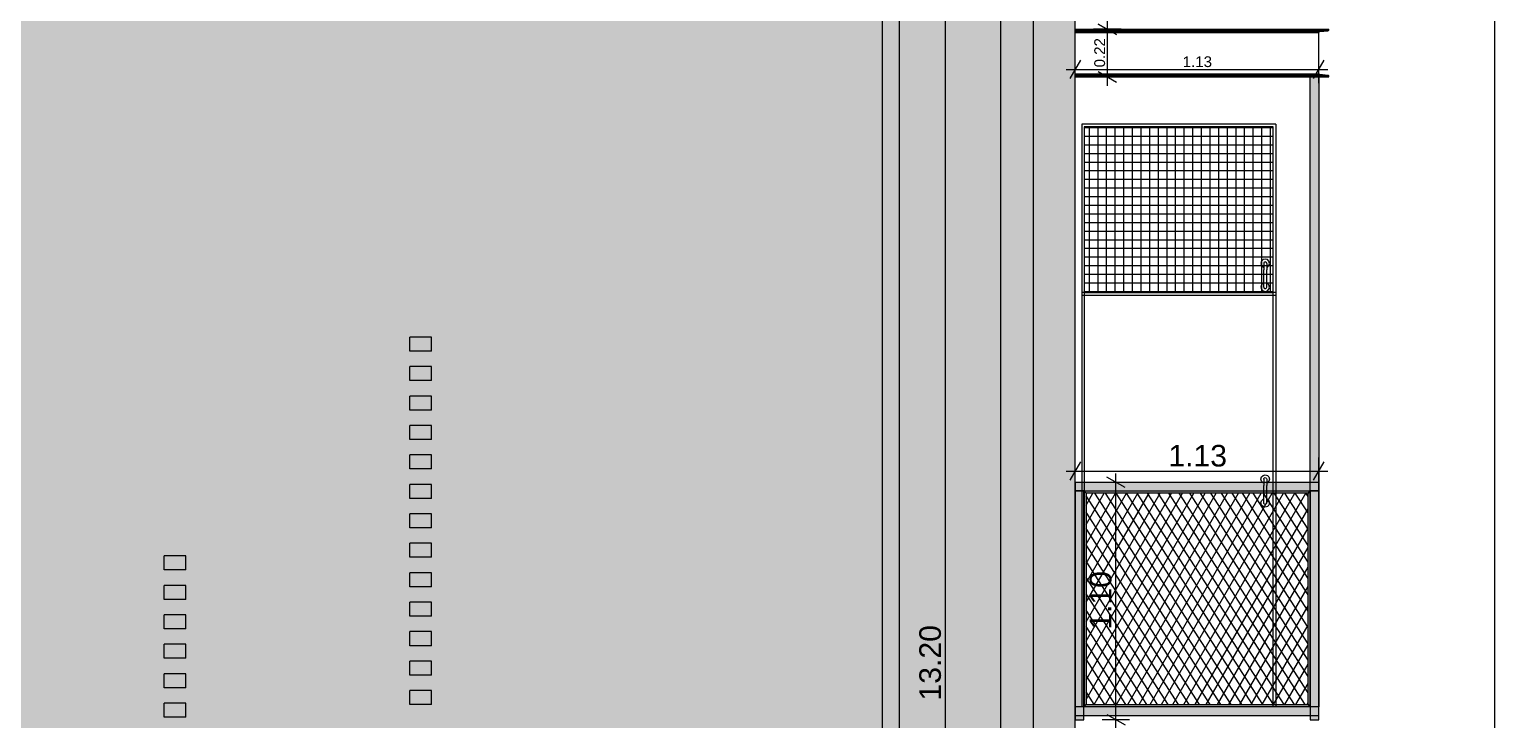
# Model space of a CAD drawing. Header units: millimetres. Extents: x 475616349 to 476941521, y 4620115302 to 4621446928.
# Drawn here: x 476674379 to 476681173, y 4620479181 to 4620482381 of the extents above; entities that cross this region are included whole.
import ezdxf

# ---------------------------------------------------------------- set-up
doc = ezdxf.new("R2010")
doc.units = ezdxf.units.MM
doc.header["$MEASUREMENT"] = 0
for name, color, linetype, lineweight in [('0_Pen_No__250_Pen_No__255', 255, 'Continuous', 0), ('0_Pen_No__250_Pen_No__7', 7, 'Continuous', 0), ('New_2D Drafting - General_Pen_No__250', 7, 'Continuous', 0), ('New_2D Drafting - General_Pen_No__30_Pen_No__9_Pen_No__9_Pen_No__255', 255, 'Continuous', 0), ('New_2D Drafting - General_Pen_No__30_Pen_No__9_Pen_No__9_Pen_No__7', 7, 'Continuous', 0), ('New_2D Drafting - General_Pen_No__4', 7, 'Continuous', 0), ('New_2D Drafting - General_Pen_No__7', 7, 'Continuous', 0), ('New_Structural - Bearing_Pen_No__250', 7, 'Continuous', 0), ('New_Structural - Bearing_Pen_No__6', 6, 'Continuous', 0), ('New_zoma_Pen_No__4', 7, 'Continuous', 0), ('New_zoma_Pen_No__5', 5, 'Continuous', 0), ('New_zoma_Pen_No__7', 7, 'Continuous', 0), ('Structural - Bearing_Pen_No__7', 7, 'Continuous', 0), ('zoma_Pen_No__142', 142, 'Continuous', 0)]:
    doc.layers.add(name, color=color, linetype=linetype, lineweight=lineweight)
doc.layers.add('New_2D Drafting - General_Pen_No__254', color=7, linetype='Continuous', lineweight=0, true_color=0xcccccc)
doc.layers.add('New_2D Drafting - General_Pen_No__30_Pen_No__9_Pen_No__9_Pen_No__254', color=7, linetype='Continuous', lineweight=0, true_color=0xcccccc)
doc.layers.add('New_zoma', color=7, linetype='Continuous')
doc.layers.add('zoma', color=7, linetype='Continuous')
doc.styles.add('GENERATED_STYLE_1', font='arial.ttf')
doc.styles.add('GENERATED_STYLE_2', font='arial.ttf')
doc.dimstyles.new('GENERATED_STYLE__1', dxfattribs={"dimtxt": 200, "dimasz": 64.421331, "dimexe": 0.18, "dimexo": 3, "dimgap": 0.09, "dimtad": 1, "dimtih": 1, "dimtoh": 1, "dimlfac": 0.001, "dimzin": 0, "dimdsep": 46, "dimtxsty": 'GENERATED_STYLE_2', "dimblk": 'ARROWHEAD_2', "dimblk1": 'ARROWHEAD_2', "dimblk2": 'ARROWHEAD_2', "dimcen": 0.09, "dimclrd": 142, "dimclre": 142, "dimclrt": 142, "dimadec": 0, "dimazin": 0, "dimtfac": 1, "dimtdec": 4, "dimtmove": 0, "dimatfit": 3, "dimfxl": 1, "dimtolj": 1, "dimtzin": 0, "dimarcsym": 0})
doc.dimstyles.new('GENERATED_STYLE__18', dxfattribs={"dimtxt": 100, "dimasz": 64.421331, "dimexe": 0.18, "dimexo": 3, "dimgap": 0.09, "dimtad": 1, "dimtih": 1, "dimtoh": 1, "dimlfac": 0.001, "dimzin": 0, "dimdsep": 46, "dimtxsty": 'GENERATED_STYLE_1', "dimblk": 'ARROWHEAD_2', "dimblk1": 'ARROWHEAD_2', "dimblk2": 'ARROWHEAD_2', "dimcen": 0.09, "dimclrd": 7, "dimclre": 7, "dimclrt": 7, "dimadec": 0, "dimazin": 0, "dimtfac": 1, "dimtdec": 4, "dimtmove": 0, "dimatfit": 3, "dimfxl": 1, "dimtolj": 1, "dimtzin": 0, "dimarcsym": 0})
doc.dimstyles.new('GENERATED_STYLE__19', dxfattribs={"dimtxt": 100, "dimasz": 64.421331, "dimexe": 0.18, "dimexo": 3, "dimgap": 0.09, "dimtad": 1, "dimlfac": 0.001, "dimzin": 0, "dimdsep": 46, "dimtxsty": 'GENERATED_STYLE_1', "dimblk": 'ARROWHEAD_2', "dimblk1": 'ARROWHEAD_2', "dimblk2": 'ARROWHEAD_2', "dimcen": 0.09, "dimclrd": 7, "dimclre": 7, "dimclrt": 7, "dimadec": 0, "dimazin": 0, "dimtfac": 1, "dimtdec": 4, "dimtmove": 0, "dimatfit": 3, "dimfxl": 1, "dimtolj": 1, "dimtzin": 0, "dimarcsym": 0})
doc.dimstyles.new('GENERATED_STYLE__22', dxfattribs={"dimtxt": 50, "dimasz": 64.421331, "dimexe": 0.18, "dimexo": 3, "dimgap": 0.09, "dimtad": 1, "dimtih": 1, "dimtoh": 1, "dimlfac": 0.001, "dimzin": 0, "dimdsep": 46, "dimtxsty": 'GENERATED_STYLE_1', "dimblk": 'ARROWHEAD_2', "dimblk1": 'ARROWHEAD_2', "dimblk2": 'ARROWHEAD_2', "dimcen": 0.09, "dimclrd": 7, "dimclre": 7, "dimclrt": 7, "dimadec": 0, "dimazin": 0, "dimtfac": 1, "dimtdec": 4, "dimtmove": 0, "dimatfit": 3, "dimfxl": 1, "dimtolj": 1, "dimtzin": 0, "dimarcsym": 0})
doc.dimstyles.new('GENERATED_STYLE__23', dxfattribs={"dimtxt": 30.000001, "dimasz": 64.421331, "dimexe": 0.18, "dimexo": 3, "dimgap": 0.09, "dimtad": 1, "dimtih": 1, "dimtoh": 1, "dimlfac": 0.001, "dimzin": 0, "dimdsep": 46, "dimtxsty": 'GENERATED_STYLE_1', "dimblk": 'ARROWHEAD_2', "dimblk1": 'ARROWHEAD_2', "dimblk2": 'ARROWHEAD_2', "dimcen": 0.09, "dimclrd": 5, "dimclre": 5, "dimclrt": 5, "dimadec": 0, "dimazin": 0, "dimtfac": 1, "dimtdec": 4, "dimtmove": 0, "dimatfit": 3, "dimfxl": 1, "dimtolj": 1, "dimtzin": 0, "dimarcsym": 0})
doc.dimstyles.new('GENERATED_STYLE__24', dxfattribs={"dimtxt": 50, "dimasz": 64.421331, "dimexe": 0.18, "dimexo": 3, "dimgap": 0.09, "dimtad": 1, "dimlfac": 0.001, "dimzin": 0, "dimdsep": 46, "dimtxsty": 'GENERATED_STYLE_1', "dimblk": 'ARROWHEAD_2', "dimblk1": 'ARROWHEAD_2', "dimblk2": 'ARROWHEAD_2', "dimcen": 0.09, "dimclrd": 7, "dimclre": 7, "dimclrt": 7, "dimadec": 0, "dimazin": 0, "dimtfac": 1, "dimtdec": 4, "dimtmove": 0, "dimatfit": 3, "dimfxl": 1, "dimtolj": 1, "dimtzin": 0, "dimarcsym": 0})

# ---------------------------------------------------------------- blocks, each defined once
blk = doc.blocks.new('*D191', base_point=(476577134.1, 4620325125.7))
at = {"layer": 'zoma_Pen_No__142', "color": 142, "linetype": 'Continuous', "lineweight": 0, "transparency": 16777216}
for p, q in [((476678733.9, 4620468749), (476678782.9, 4620468833.8)), ((476678758.4, 4620468855), (476678758.4, 4620468727.8)), ((476679133.9, 4620468749), (476679182.9, 4620468833.8)), ((476679158.4, 4620468855), (476679158.4, 4620468727.8)), ((476679158.4, 4620468791.4), (476678758.4, 4620468791.4)), ((476679199.8, 4620468791.4), (476679158.4, 4620468791.4))]:
    blk.add_line(p, q, dxfattribs=at)
at = {"layer": 'zoma_Pen_No__142', "color": 142, "lineweight": 0, "transparency": 16777216, "insert": (476679182.9, 4620468831.4), "char_height": 200, "attachment_point": 7, "style": 'GENERATED_STYLE_2'}
blk.add_mtext('\\A1;{\\pql;\\fArial CYR|b0|i0|c204|p34;0.40}', dxfattribs=at)
blk = doc.blocks.new('ARROWHEAD_2')
at = {"color": 0, "linetype": 'Continuous', "lineweight": 0}
for p, q in [((0, 0), (-1, 0)), ((-0.38, -0.66), (0.38, 0.66))]:
    blk.add_line(p, q, dxfattribs=at)
blk = doc.blocks.new('*D192', base_point=(476577134.1, 4620325125.7))
at = {"layer": 'zoma_Pen_No__142', "color": 142, "linetype": 'Continuous', "lineweight": 0, "transparency": 16777216}
for p, q in [((476672234.1, 4620468749), (476672283, 4620468833.8)), ((476672258.5, 4620468855), (476672258.5, 4620468727.8)), ((476678733.9, 4620468749), (476678782.9, 4620468833.8)), ((476678758.4, 4620468855), (476678758.4, 4620468727.8)), ((476678758.4, 4620468791.4), (476672258.5, 4620468791.4))]:
    blk.add_line(p, q, dxfattribs=at)
at = {"layer": 'zoma_Pen_No__142', "color": 142, "lineweight": 0, "transparency": 16777216, "char_height": 200, "attachment_point": 7, "style": 'GENERATED_STYLE_2'}
for s, insert in [('\\A1;{\\pql;\\fArial CYR|b0|i0|c204|p34;0.40}', (476672283, 4620468831.4)), ('\\A1;{\\pql;\\fArial CYR|b0|i0|c204|p34;6.50}', (476675242.4, 4620468831.4))]:
    blk.add_mtext(s, dxfattribs=dict(at, insert=insert))
blk = doc.blocks.new('*D1093', base_point=(476577134.1, 4620325125.7))
at = {"layer": 'New_zoma_Pen_No__4', "color": 7, "linetype": 'Continuous', "lineweight": 0, "transparency": 16777216}
for p, q in [((476678669.2, 4620486016), (476678584.5, 4620486064.9)), ((476678626.9, 4620486040.5), (476678626.9, 4620486081.9)), ((476678690.4, 4620486040.5), (476678563.3, 4620486040.5)), ((476678626.9, 4620472840.9), (476678626.9, 4620486040.5)), ((476678690.4, 4620472840.9), (476678563.3, 4620472840.9)), ((476678584.5, 4620472865.3), (476678669.2, 4620472816.4))]:
    blk.add_line(p, q, dxfattribs=at)
at = {"layer": 'New_zoma_Pen_No__7', "color": 7, "lineweight": 0, "transparency": 16777216, "insert": (476678606.9, 4620479269.7), "char_height": 100, "attachment_point": 7, "rotation": 90, "style": 'GENERATED_STYLE_1'}
blk.add_mtext('\\A1;{\\pql;\\fArial|b0|i0|c0|p34;13.20}', dxfattribs=at)
blk = doc.blocks.new('*D1096', base_point=(476577134.1, 4620325125.7))
at = {"layer": 'New_zoma_Pen_No__4', "color": 7, "linetype": 'Continuous', "lineweight": 0, "transparency": 16777216}
for p, q in [((476679253, 4620480375.4), (476679204.1, 4620480290.6)), ((476679228.5, 4620480269.4), (476679228.5, 4620480396.5)), ((476680333.7, 4620480290.6), (476680382.6, 4620480375.4)), ((476680358.2, 4620480269.4), (476680358.2, 4620480396.5)), ((476679187.1, 4620480333), (476679228.5, 4620480333)), ((476679228.5, 4620480333), (476680358.2, 4620480333)), ((476680358.2, 4620480333), (476680399.6, 4620480333))]:
    blk.add_line(p, q, dxfattribs=at)
at = {"layer": 'New_zoma_Pen_No__7', "color": 7, "lineweight": 0, "transparency": 16777216, "insert": (476679660.3, 4620480353), "char_height": 100, "attachment_point": 7, "style": 'GENERATED_STYLE_1'}
blk.add_mtext('\\A1;{\\pql;\\fArial|b0|i0|c0|p34;1.13}', dxfattribs=at)
blk = doc.blocks.new('*D1097', base_point=(476577134.1, 4620325125.7))
at = {"layer": 'New_zoma_Pen_No__5', "color": 5, "linetype": 'Continuous', "lineweight": 0, "transparency": 16777216}
for p, q in [((476679253, 4620477175.4), (476679204.1, 4620477090.6)), ((476679228.5, 4620477069.4), (476679228.5, 4620477196.5)), ((476680333.7, 4620477090.6), (476680382.6, 4620477175.4)), ((476680358.2, 4620477069.4), (476680358.2, 4620477196.5)), ((476679187.1, 4620477133), (476679228.5, 4620477133)), ((476679228.5, 4620477133), (476680358.2, 4620477133)), ((476680358.2, 4620477133), (476680399.6, 4620477133))]:
    blk.add_line(p, q, dxfattribs=at)
at = {"layer": 'New_zoma_Pen_No__5', "color": 5, "lineweight": 0, "transparency": 16777216, "insert": (476679753.4, 4620477139), "char_height": 30, "attachment_point": 7, "style": 'GENERATED_STYLE_1'}
blk.add_mtext('\\A1;{\\pql;\\fArial|b0|i0|c0|p34;1.13}', dxfattribs=at)
blk = doc.blocks.new('*D1098', base_point=(476577134.1, 4620325125.7))
at = {"layer": 'New_zoma_Pen_No__4', "color": 7, "linetype": 'Continuous', "lineweight": 0, "transparency": 16777216}
for p, q in [((476679480.8, 4620480280.9), (476679353.7, 4620480280.9)), ((476679459.7, 4620480256.4), (476679374.9, 4620480305.3)), ((476679417.3, 4620480280.9), (476679417.3, 4620480322.3)), ((476679417.3, 4620479180.9), (476679417.3, 4620480280.9)), ((476679374.9, 4620479205.3), (476679459.7, 4620479156.4)), ((476679480.8, 4620479180.9), (476679353.7, 4620479180.9)), ((476679417.3, 4620479139.4), (476679417.3, 4620479180.9))]:
    blk.add_line(p, q, dxfattribs=at)
at = {"layer": 'New_zoma_Pen_No__7', "color": 7, "lineweight": 0, "transparency": 16777216, "insert": (476679397.3, 4620479597.8), "char_height": 100, "attachment_point": 7, "rotation": 90, "style": 'GENERATED_STYLE_1'}
blk.add_mtext('\\A1;{\\pql;\\fArial|b0|i0|c0|p34;1.10}', dxfattribs=at)
blk = doc.blocks.new('*D1152', base_point=(476577134.1, 4620325125.7))
at = {"layer": 'New_zoma_Pen_No__4', "color": 7, "linetype": 'Continuous', "lineweight": 0, "transparency": 16777216}
for p, q in [((476679419.8, 4620482356.4), (476679335.1, 4620482405.3)), ((476679377.4, 4620482380.9), (476679377.4, 4620482422.3)), ((476679441, 4620482380.9), (476679313.9, 4620482380.9)), ((476679377.4, 4620482160.9), (476679377.4, 4620482380.9)), ((476679335.1, 4620482185.3), (476679419.8, 4620482136.4)), ((476679441, 4620482160.9), (476679313.9, 4620482160.9)), ((476679377.4, 4620482119.4), (476679377.4, 4620482160.9))]:
    blk.add_line(p, q, dxfattribs=at)
at = {"layer": 'New_zoma_Pen_No__7', "color": 7, "lineweight": 0, "transparency": 16777216, "insert": (476679367.4, 4620482204.3), "char_height": 50, "attachment_point": 7, "rotation": 90, "style": 'GENERATED_STYLE_1'}
blk.add_mtext('\\A1;{\\pql;\\fArial|b0|i0|c0|p34;0.22}', dxfattribs=at)
blk = doc.blocks.new('*D1153', base_point=(476577134.1, 4620325125.7))
at = {"layer": 'New_zoma_Pen_No__4', "color": 7, "linetype": 'Continuous', "lineweight": 0, "transparency": 16777216}
for p, q in [((476679228.5, 4620482131.5), (476679228.5, 4620482258.7)), ((476680358.2, 4620482131.5), (476680358.2, 4620482258.7)), ((476679187.1, 4620482195.1), (476679228.5, 4620482195.1)), ((476679253, 4620482237.5), (476679204.1, 4620482152.7)), ((476679228.5, 4620482195.1), (476680358.2, 4620482195.1)), ((476680333.7, 4620482152.7), (476680382.6, 4620482237.5)), ((476680358.2, 4620482195.1), (476680399.6, 4620482195.1))]:
    blk.add_line(p, q, dxfattribs=at)
at = {"layer": 'New_zoma_Pen_No__7', "color": 7, "lineweight": 0, "transparency": 16777216, "insert": (476679726.8, 4620482205.1), "char_height": 50, "attachment_point": 7, "style": 'GENERATED_STYLE_1'}
blk.add_mtext('\\A1;{\\pql;\\fArial|b0|i0|c0|p34;1.13}', dxfattribs=at)
blk = doc.blocks.new('*D2261', base_point=(476577134.1, 4620325125.7))
at = {"layer": 'New_zoma_Pen_No__4', "color": 7, "linetype": 'Continuous', "lineweight": 0, "transparency": 16777216}
for p, q in [((476679441, 4620483480.9), (476679313.9, 4620483480.9)), ((476679419.8, 4620483456.4), (476679335.1, 4620483505.3)), ((476679377.4, 4620483480.9), (476679377.4, 4620483522.3)), ((476679377.4, 4620482380.9), (476679377.4, 4620483480.9)), ((476679335.1, 4620482405.3), (476679419.8, 4620482356.4)), ((476679441, 4620482380.9), (476679313.9, 4620482380.9)), ((476679377.4, 4620482339.4), (476679377.4, 4620482380.9))]:
    blk.add_line(p, q, dxfattribs=at)
at = {"layer": 'New_zoma_Pen_No__7', "color": 7, "lineweight": 0, "transparency": 16777216, "insert": (476679367.4, 4620482864.3), "char_height": 50, "attachment_point": 7, "rotation": 90, "style": 'GENERATED_STYLE_1'}
blk.add_mtext('\\A1;{\\pql;\\fArial|b0|i0|c0|p34;1.10}', dxfattribs=at)

msp = doc.modelspace()

# ---------------------------------------------------------------- hatches: boundary and pattern name
at = {"layer": '0_Pen_No__250_Pen_No__255', "linetype": 'Continuous', "lineweight": 0, "true_color": 0x3f3f3f}
msp.add_hatch(color=250, dxfattribs=at).paths.add_polyline_path([(476678413.19, 4620470653.436), (476678412.865, 4620482806.065), (476678332.865, 4620482806.065), (476678332.865, 4620482703.664), (476678332.865, 4620470653.436)])
at = {"layer": 'New_2D Drafting - General_Pen_No__254', "linetype": 'Continuous', "lineweight": 0, "true_color": 0xcccccc}
h = msp.add_hatch(dxfattribs=at)
h.set_pattern_fill('GRID_100X100', color=254, style=0, pattern_type=2)
h.set_pattern_definition([(0, (476577134.07, 4620325125.74), (0, 40), []), (90, (476577134.07, 4620325125.74), (-40, 0), [])])
h.paths.add_polyline_path([(476679270.382, 4620481160.86), (476680146.381, 4620481160.86), (476680146.381, 4620481928.859), (476679270.382, 4620481928.859)])
at = {"layer": 'New_2D Drafting - General_Pen_No__30_Pen_No__9_Pen_No__9_Pen_No__254', "linetype": 'Continuous', "lineweight": 0, "true_color": 0xcccccc}
h = msp.add_hatch(dxfattribs=at)
h.set_pattern_fill('BRICK___RUNNING_BOND', color=254, style=0, pattern_type=2)
h.set_pattern_definition([(180, (476668558.68, 4620481050.07), (0, 66.64), []), (90, (476668558.68, 4620481050.07), (244.8, 0), [66.64, -66.64]), (90, (476668436.28, 4620481116.7), (244.8, 0), [66.64, -66.64])])
h.paths.add_polyline_path([(476661388.326, 4620485580.856), (476661388.319, 4620475470.855), (476661458.723, 4620475470.855), (476661458.723, 4620472841.511), (476661463.277, 4620472840.855), (476679158.384, 4620472840.855), (476679228.383, 4620472840.855), (476679228.383, 4620476040.844), (476679228.383, 4620486040.451), (476661388.326, 4620486040.447)])
h.paths.add_polyline_path([(476670258.087, 4620478540.855), (476671858.52, 4620478540.855), (476671858.52, 4620476940.855), (476670258.087, 4620476940.855)], flags=0)
h.paths.add_polyline_path([(476670258.52, 4620483340.854), (476671858.52, 4620483340.854), (476671858.52, 4620484940.854), (476670258.52, 4620484940.854)], flags=0)
h.paths.add_polyline_path([(476671858.953, 4620480140.855), (476670258.52, 4620480140.855), (476670258.52, 4620481740.855), (476671858.953, 4620481740.855)], flags=0)
h.paths.add_polyline_path([(476671858.52, 4620473740.854), (476671858.52, 4620475340.855), (476670258.52, 4620475340.855), (476670258.52, 4620473740.854)], flags=0)
at = {"layer": 'New_2D Drafting - General_Pen_No__30_Pen_No__9_Pen_No__9_Pen_No__255', "linetype": 'Continuous', "lineweight": 0}
for points in [[(476679033.395, 4620470556.955), (476678883.395, 4620470578.571), (476678883.395, 4620485340.881), (476679033.395, 4620485340.881)], [(476680358.346, 4620482160.86), (476680358.347, 4620479240.859), (476680318.347, 4620479240.859), (476680318.346, 4620482160.86)], [(476679228.541, 4620480280.861), (476679228.541, 4620480240.861), (476680358.172, 4620480240.861), (476680358.172, 4620480280.861)], [(476679228.541, 4620479180.86), (476679268.547, 4620479180.86), (476679268.547, 4620480240.861), (476679228.541, 4620480240.861)], [(476679278.547, 4620479250.86), (476679268.547, 4620479240.86), (476679268.547, 4620480240.861), (476679278.547, 4620480230.861)], [(476679278.547, 4620480230.861), (476679268.547, 4620480240.861), (476680318.165, 4620480240.861), (476680308.165, 4620480230.861)], [(476680318.165, 4620479240.86), (476680308.165, 4620479250.86), (476680308.165, 4620480230.861), (476680318.165, 4620480240.861)], [(476680318.165, 4620479180.86), (476680358.172, 4620479180.86), (476680358.172, 4620480240.861), (476680318.165, 4620480240.861)], [(476679228.541, 4620479240.86), (476679228.541, 4620479200.86), (476680358.172, 4620479200.86), (476680358.172, 4620479240.86)], [(476679268.179, 4620479240.86), (476679278.179, 4620479250.86), (476680308.165, 4620479250.86), (476680318.165, 4620479240.86)]]:
    msp.add_hatch(color=255, dxfattribs=at).paths.add_polyline_path(points)
at = {"layer": 'New_2D Drafting - General_Pen_No__7', "linetype": 'Continuous', "lineweight": 0}
h = msp.add_hatch(dxfattribs=at)
h.set_pattern_fill('BATT_INSULATION', style=0, pattern_type=2)
h.set_pattern_definition([(60, (476577134.07, 4620325125.74), (-38.971143, 22.5), []), (122.833095, (476577134.07, 4620325125.74), (36.80608, 18.75), [])])
h.paths.add_polyline_path([(476680308.165, 4620480230.861), (476679278.547, 4620480230.861), (476679278.547, 4620479250.86), (476680308.165, 4620479250.86)])

# ---------------------------------------------------------------- linework, layer by layer
at = {"layer": '0_Pen_No__250_Pen_No__7', "color": 7, "linetype": 'Continuous', "lineweight": 0, "flags": 128}
msp.add_lwpolyline([(476678413.19, 4620470653.436), (476678412.865, 4620482806.065), (476678332.865, 4620482806.065), (476678332.865, 4620482703.664), (476678332.865, 4620470653.436)], close=True, dxfattribs=at)
at = {"layer": 'New_2D Drafting - General_Pen_No__250', "color": 7, "linetype": 'Continuous', "lineweight": 0, "flags": 128}
msp.add_lwpolyline([(476679270.382, 4620481160.86), (476680146.381, 4620481160.86), (476680146.381, 4620481928.859), (476679270.382, 4620481928.859)], close=True, dxfattribs=at)
at = {"layer": 'New_2D Drafting - General_Pen_No__30_Pen_No__9_Pen_No__9_Pen_No__7', "color": 7, "linetype": 'Continuous', "lineweight": 0, "flags": 128}
for points in [[(476661388.326, 4620485580.856), (476661388.319, 4620475470.855), (476661458.723, 4620475470.855), (476661458.723, 4620472841.511), (476661463.277, 4620472840.855), (476679158.384, 4620472840.855), (476679228.383, 4620472840.855), (476679228.383, 4620476040.844), (476679228.383, 4620486040.451), (476661388.326, 4620486040.447)], [(476679033.395, 4620470556.955), (476678883.395, 4620470578.571), (476678883.395, 4620485340.881), (476679033.395, 4620485340.881)], [(476680358.346, 4620482160.86), (476680358.347, 4620479240.859), (476680318.347, 4620479240.859), (476680318.346, 4620482160.86)], [(476679228.541, 4620480280.861), (476679228.541, 4620480240.861), (476680358.172, 4620480240.861), (476680358.172, 4620480280.861)], [(476679228.541, 4620479180.86), (476679268.547, 4620479180.86), (476679268.547, 4620480240.861), (476679228.541, 4620480240.861)], [(476679278.547, 4620479250.86), (476679268.547, 4620479240.86), (476679268.547, 4620480240.861), (476679278.547, 4620480230.861)], [(476679278.547, 4620480230.861), (476679268.547, 4620480240.861), (476680318.165, 4620480240.861), (476680308.165, 4620480230.861)], [(476680318.165, 4620479240.86), (476680308.165, 4620479250.86), (476680308.165, 4620480230.861), (476680318.165, 4620480240.861)], [(476680318.165, 4620479180.86), (476680358.172, 4620479180.86), (476680358.172, 4620480240.861), (476680318.165, 4620480240.861)], [(476679228.541, 4620479240.86), (476679228.541, 4620479200.86), (476680358.172, 4620479200.86), (476680358.172, 4620479240.86)], [(476679268.179, 4620479240.86), (476679278.179, 4620479250.86), (476680308.165, 4620479250.86), (476680318.165, 4620479240.86)]]:
    msp.add_lwpolyline(points, close=True, dxfattribs=at)
at = {"layer": 'New_2D Drafting - General_Pen_No__4', "color": 7, "linetype": 'Continuous', "lineweight": 0, "flags": 128}
msp.add_lwpolyline([(476680308.165, 4620480230.861), (476679278.547, 4620480230.861), (476679278.547, 4620479250.86), (476680308.165, 4620479250.86)], close=True, dxfattribs=at)
at = {"layer": 'New_Structural - Bearing_Pen_No__250', "color": 7, "linetype": 'Continuous', "lineweight": 0}
for p, q in [((476680158.381, 4620481940.859), (476679258.382, 4620481940.859)), ((476679258.382, 4620481940.859), (476679258.383, 4620481160.859)), ((476679270.382, 4620481928.859), (476679270.383, 4620481160.859)), ((476680146.381, 4620481928.859), (476679270.382, 4620481928.859)), ((476680146.381, 4620481160.859), (476680146.381, 4620481928.859)), ((476680158.381, 4620481940.859), (476680158.381, 4620481160.859)), ((476680092.131, 4620481305.859), (476680089.452, 4620481295.859)), ((476680099.452, 4620481313.18), (476680092.131, 4620481305.859)), ((476680109.452, 4620481315.859), (476680099.452, 4620481313.18)), ((476680103.39, 4620481299.359), (476680102.452, 4620481295.859)), ((476680105.952, 4620481301.921), (476680103.39, 4620481299.359)), ((476680109.452, 4620481302.859), (476680105.952, 4620481301.921)), ((476680119.452, 4620481313.18), (476680109.452, 4620481315.859)), ((476680112.952, 4620481301.921), (476680109.452, 4620481302.859)), ((476680115.514, 4620481299.359), (476680112.952, 4620481301.921)), ((476680116.452, 4620481295.859), (476680115.514, 4620481299.359)), ((476680126.772, 4620481305.859), (476680119.452, 4620481313.18)), ((476680129.452, 4620481295.859), (476680126.772, 4620481305.859)), ((476680089.452, 4620481295.859), (476680092.131, 4620481285.859)), ((476680092.131, 4620481285.859), (476680099.452, 4620481278.539)), ((476680099.452, 4620481278.539), (476680102.452, 4620481277.735)), ((476680102.452, 4620481295.859), (476680102.452, 4620481291.84)), ((476680102.452, 4620481291.84), (476680102.452, 4620481280.859)), ((476680102.452, 4620481280.859), (476680102.452, 4620481265.859)), ((476680102.452, 4620481215.859), (476680102.452, 4620481265.859)), ((476680116.452, 4620481295.859), (476680116.452, 4620481291.84)), ((476680116.452, 4620481291.84), (476680116.452, 4620481280.859)), ((476680116.452, 4620481280.859), (476680116.452, 4620481265.859)), ((476680116.452, 4620481277.735), (476680119.452, 4620481278.539)), ((476680116.452, 4620481215.859), (476680116.452, 4620481265.859)), ((476680119.452, 4620481278.539), (476680126.772, 4620481285.859)), ((476680126.772, 4620481285.859), (476680129.452, 4620481295.859)), ((476680092.131, 4620481195.859), (476680089.452, 4620481185.859)), ((476680089.452, 4620481185.859), (476680092.131, 4620481175.859)), ((476680099.452, 4620481203.18), (476680092.131, 4620481195.859)), ((476680092.131, 4620481175.859), (476680099.452, 4620481168.539)), ((476680102.452, 4620481203.984), (476680099.452, 4620481203.18)), ((476680099.452, 4620481168.539), (476680109.452, 4620481165.859)), ((476680102.452, 4620481200.859), (476680102.452, 4620481215.859)), ((476680102.452, 4620481189.879), (476680102.452, 4620481200.859)), ((476680102.452, 4620481185.859), (476680102.452, 4620481189.879)), ((476680102.452, 4620481185.859), (476680103.39, 4620481182.359)), ((476680103.39, 4620481182.359), (476680105.952, 4620481179.797)), ((476680105.952, 4620481179.797), (476680109.452, 4620481178.859)), ((476680109.452, 4620481178.859), (476680112.952, 4620481179.797)), ((476680109.452, 4620481165.859), (476680119.452, 4620481168.539)), ((476680112.952, 4620481179.797), (476680115.514, 4620481182.359)), ((476680115.514, 4620481182.359), (476680116.452, 4620481185.859)), ((476680116.452, 4620481200.859), (476680116.452, 4620481215.859)), ((476680119.452, 4620481203.18), (476680116.452, 4620481203.984)), ((476680116.452, 4620481189.879), (476680116.452, 4620481200.859)), ((476680116.452, 4620481185.859), (476680116.452, 4620481189.879)), ((476680126.773, 4620481195.859), (476680119.452, 4620481203.18)), ((476680119.452, 4620481168.539), (476680126.773, 4620481175.859)), ((476680129.452, 4620481185.859), (476680126.773, 4620481195.859)), ((476680126.773, 4620481175.859), (476680129.452, 4620481185.859)), ((476680158.381, 4620481160.859), (476679258.383, 4620481160.859)), ((476679258.383, 4620481160.859), (476679258.383, 4620479240.859)), ((476679270.383, 4620481160.859), (476679258.383, 4620481160.859)), ((476679258.383, 4620481148.859), (476680158.381, 4620481148.859)), ((476679270.383, 4620481160.859), (476679270.383, 4620479240.859)), ((476680146.382, 4620479240.859), (476680146.381, 4620481160.859)), ((476680158.381, 4620481160.859), (476680158.382, 4620479240.859)), ((476676143.784, 4620480889.104), (476676143.784, 4620480954.104)), ((476676243.457, 4620480954.104), (476676143.784, 4620480954.104)), ((476676243.457, 4620480889.104), (476676243.457, 4620480954.104)), ((476676243.457, 4620480889.104), (476676143.784, 4620480889.104)), ((476676143.784, 4620480752.587), (476676143.784, 4620480817.587)), ((476676243.457, 4620480817.587), (476676143.784, 4620480817.587)), ((476676243.457, 4620480752.587), (476676243.457, 4620480817.587)), ((476676243.457, 4620480752.587), (476676143.784, 4620480752.587)), ((476676143.784, 4620480616.07), (476676143.784, 4620480681.07)), ((476676243.457, 4620480681.07), (476676143.784, 4620480681.07)), ((476676243.457, 4620480616.07), (476676243.457, 4620480681.07)), ((476676243.457, 4620480616.07), (476676143.784, 4620480616.07)), ((476676143.784, 4620480479.553), (476676143.784, 4620480544.553)), ((476676243.457, 4620480544.553), (476676143.784, 4620480544.553)), ((476676243.457, 4620480479.553), (476676243.457, 4620480544.553)), ((476676243.457, 4620480479.553), (476676143.784, 4620480479.553)), ((476676143.784, 4620480343.035), (476676143.784, 4620480408.035)), ((476676243.457, 4620480408.035), (476676143.784, 4620480408.035)), ((476676243.457, 4620480343.035), (476676243.457, 4620480408.035)), ((476676243.457, 4620480343.035), (476676143.784, 4620480343.035)), ((476680089.452, 4620480295.859), (476680092.132, 4620480305.859)), ((476680092.132, 4620480285.859), (476680089.452, 4620480295.859)), ((476680092.132, 4620480305.859), (476680099.452, 4620480313.18)), ((476680099.452, 4620480278.539), (476680092.132, 4620480285.859)), ((476680099.452, 4620480313.18), (476680109.452, 4620480315.859)), ((476680102.452, 4620480277.735), (476680099.452, 4620480278.539)), ((476680102.452, 4620480295.859), (476680103.39, 4620480299.359)), ((476680102.452, 4620480295.859), (476680102.452, 4620480291.84)), ((476680102.452, 4620480291.84), (476680102.452, 4620480280.859)), ((476680102.452, 4620480280.859), (476680102.452, 4620480265.859)), ((476680103.39, 4620480299.359), (476680105.952, 4620480301.921)), ((476680105.952, 4620480301.921), (476680109.452, 4620480302.859)), ((476680109.452, 4620480315.859), (476680119.452, 4620480313.18)), ((476680109.452, 4620480302.859), (476680112.952, 4620480301.921)), ((476680112.952, 4620480301.921), (476680115.515, 4620480299.359)), ((476680115.515, 4620480299.359), (476680116.452, 4620480295.859)), ((476680116.452, 4620480295.859), (476680116.452, 4620480291.84)), ((476680116.452, 4620480291.84), (476680116.452, 4620480280.859)), ((476680116.452, 4620480280.859), (476680116.452, 4620480265.859)), ((476680119.452, 4620480278.539), (476680116.452, 4620480277.735)), ((476680119.452, 4620480313.18), (476680126.773, 4620480305.859)), ((476680126.773, 4620480285.859), (476680119.452, 4620480278.539)), ((476680126.773, 4620480305.859), (476680129.452, 4620480295.859)), ((476680129.452, 4620480295.859), (476680126.773, 4620480285.859)), ((476676143.784, 4620480206.518), (476676143.784, 4620480271.518)), ((476676243.457, 4620480271.518), (476676143.784, 4620480271.518)), ((476676243.457, 4620480206.518), (476676243.457, 4620480271.518)), ((476680102.452, 4620480215.859), (476680102.452, 4620480265.859)), ((476680102.452, 4620480200.859), (476680102.452, 4620480215.859)), ((476680116.452, 4620480215.859), (476680116.452, 4620480265.859)), ((476680116.452, 4620480200.859), (476680116.452, 4620480215.859)), ((476676243.457, 4620480206.518), (476676143.784, 4620480206.518)), ((476680089.452, 4620480185.859), (476680092.132, 4620480195.859)), ((476680092.132, 4620480175.859), (476680089.452, 4620480185.859)), ((476680092.132, 4620480195.859), (476680099.452, 4620480203.18)), ((476680099.452, 4620480168.539), (476680092.132, 4620480175.859)), ((476680099.452, 4620480203.18), (476680102.452, 4620480203.984)), ((476680109.452, 4620480165.859), (476680099.452, 4620480168.539)), ((476680102.452, 4620480189.878), (476680102.452, 4620480200.859)), ((476680102.452, 4620480185.859), (476680102.452, 4620480189.878)), ((476680103.39, 4620480182.359), (476680102.452, 4620480185.859)), ((476680105.952, 4620480179.797), (476680103.39, 4620480182.359)), ((476680109.452, 4620480178.859), (476680105.952, 4620480179.797)), ((476680112.952, 4620480179.797), (476680109.452, 4620480178.859)), ((476680119.452, 4620480168.539), (476680109.452, 4620480165.859)), ((476680115.515, 4620480182.359), (476680112.952, 4620480179.797)), ((476680116.452, 4620480185.859), (476680115.515, 4620480182.359)), ((476680116.452, 4620480203.984), (476680119.452, 4620480203.18)), ((476680116.452, 4620480189.878), (476680116.452, 4620480200.859)), ((476680116.452, 4620480185.859), (476680116.452, 4620480189.878)), ((476680119.452, 4620480203.18), (476680126.773, 4620480195.859)), ((476680126.773, 4620480175.859), (476680119.452, 4620480168.539)), ((476680126.773, 4620480195.859), (476680129.452, 4620480185.859)), ((476680129.452, 4620480185.859), (476680126.773, 4620480175.859)), ((476676143.784, 4620480070.001), (476676143.784, 4620480135.001)), ((476676243.457, 4620480135.001), (476676143.784, 4620480135.001)), ((476676243.457, 4620480070.001), (476676243.457, 4620480135.001)), ((476676243.457, 4620480070.001), (476676143.784, 4620480070.001)), ((476675004.44, 4620479875.001), (476675004.44, 4620479940.001)), ((476675104.112, 4620479940.001), (476675004.44, 4620479940.001)), ((476675104.112, 4620479875.001), (476675104.112, 4620479940.001)), ((476676143.784, 4620479933.483), (476676143.784, 4620479998.483)), ((476676243.457, 4620479998.483), (476676143.784, 4620479998.483)), ((476676243.457, 4620479933.483), (476676243.457, 4620479998.483)), ((476675104.112, 4620479875.001), (476675004.44, 4620479875.001)), ((476676243.457, 4620479933.483), (476676143.784, 4620479933.483)), ((476675004.44, 4620479738.483), (476675004.44, 4620479803.483)), ((476675104.112, 4620479803.483), (476675004.44, 4620479803.483)), ((476675104.112, 4620479738.483), (476675104.112, 4620479803.483)), ((476676143.784, 4620479796.966), (476676143.784, 4620479861.966)), ((476676243.457, 4620479861.966), (476676143.784, 4620479861.966)), ((476676243.457, 4620479796.966), (476676243.457, 4620479861.966)), ((476675104.112, 4620479738.483), (476675004.44, 4620479738.483)), ((476676243.457, 4620479796.966), (476676143.784, 4620479796.966)), ((476675004.44, 4620479601.966), (476675004.44, 4620479666.966)), ((476675104.112, 4620479666.966), (476675004.44, 4620479666.966)), ((476675104.112, 4620479601.966), (476675104.112, 4620479666.966)), ((476676143.784, 4620479660.449), (476676143.784, 4620479725.449)), ((476676243.457, 4620479725.449), (476676143.784, 4620479725.449)), ((476676243.457, 4620479660.449), (476676243.457, 4620479725.449)), ((476675104.112, 4620479601.966), (476675004.44, 4620479601.966)), ((476676243.457, 4620479660.449), (476676143.784, 4620479660.449)), ((476676143.784, 4620479523.932), (476676143.784, 4620479588.932)), ((476676243.457, 4620479588.932), (476676143.784, 4620479588.932)), ((476676243.457, 4620479523.932), (476676243.457, 4620479588.932)), ((476675004.44, 4620479465.449), (476675004.44, 4620479530.449)), ((476675104.112, 4620479530.449), (476675004.44, 4620479530.449)), ((476675104.112, 4620479465.449), (476675004.44, 4620479465.449)), ((476675104.112, 4620479465.449), (476675104.112, 4620479530.449)), ((476676243.457, 4620479523.932), (476676143.784, 4620479523.932)), ((476676143.784, 4620479387.414), (476676143.784, 4620479452.414)), ((476676243.457, 4620479452.414), (476676143.784, 4620479452.414)), ((476676243.457, 4620479387.414), (476676243.457, 4620479452.414)), ((476675004.44, 4620479328.932), (476675004.44, 4620479393.932)), ((476675104.112, 4620479393.932), (476675004.44, 4620479393.932)), ((476675104.112, 4620479328.932), (476675004.44, 4620479328.932)), ((476675104.112, 4620479328.932), (476675104.112, 4620479393.932)), ((476676243.457, 4620479387.414), (476676143.784, 4620479387.414)), ((476676143.784, 4620479250.897), (476676143.784, 4620479315.897)), ((476676243.457, 4620479315.897), (476676143.784, 4620479315.897)), ((476676243.457, 4620479250.897), (476676243.457, 4620479315.897)), ((476675004.44, 4620479192.414), (476675004.44, 4620479257.414)), ((476675104.112, 4620479257.414), (476675004.44, 4620479257.414)), ((476675104.112, 4620479192.414), (476675004.44, 4620479192.414)), ((476675104.112, 4620479192.414), (476675104.112, 4620479257.414)), ((476676243.457, 4620479250.897), (476676143.784, 4620479250.897)), ((476679390.251, 4620479240.859), (476679378.251, 4620479240.859))]:
    msp.add_line(p, q, dxfattribs=at)
at = {"layer": 'New_Structural - Bearing_Pen_No__6', "color": 6, "linetype": 'Continuous', "lineweight": 0}
msp.add_line((476681173.489, 4620470541.35), (476681173.489, 4620483741.35), dxfattribs=at)
at = {"layer": 'Structural - Bearing_Pen_No__7', "color": 7, "linetype": 'Continuous', "lineweight": 0}
for p, q in [((476679228.541, 4620482380.859), (476680404.498, 4620482380.859)), ((476679228.541, 4620482378.364), (476680404.498, 4620482378.364)), ((476679228.541, 4620482374.409), (476680400.035, 4620482374.409)), ((476679228.541, 4620482370.419), (476680362.634, 4620482370.419)), ((476679228.541, 4620482366.464), (476680358.172, 4620482366.464)), ((476680358.172, 4620482366.464), (476680358.571, 4620482367.995)), ((476680358.172, 4620482175.255), (476680358.172, 4620482366.464)), ((476680358.571, 4620482367.995), (476680359.709, 4620482369.293)), ((476680359.709, 4620482369.293), (476680361.412, 4620482370.16)), ((476680361.412, 4620482370.16), (476680362.634, 4620482370.419)), ((476680362.634, 4620482370.419), (476680400.035, 4620482374.409)), ((476680400.035, 4620482374.409), (476680401.257, 4620482374.669)), ((476680401.257, 4620482374.669), (476680402.96, 4620482375.536)), ((476680402.96, 4620482375.536), (476680404.098, 4620482376.834)), ((476680404.098, 4620482376.834), (476680404.498, 4620482378.364)), ((476680404.498, 4620482378.364), (476680404.498, 4620482380.859)), ((476679228.541, 4620482175.254), (476680358.172, 4620482175.255)), ((476679228.541, 4620482171.299), (476680362.634, 4620482171.3)), ((476679228.541, 4620482167.309), (476680400.035, 4620482167.31)), ((476679228.541, 4620482163.354), (476680404.498, 4620482163.355)), ((476679228.541, 4620482160.859), (476680404.498, 4620482160.86)), ((476680358.571, 4620482173.724), (476680358.172, 4620482175.255)), ((476680359.709, 4620482172.426), (476680358.571, 4620482173.724)), ((476680361.412, 4620482171.559), (476680359.709, 4620482172.426)), ((476680362.634, 4620482171.3), (476680361.412, 4620482171.559)), ((476680400.035, 4620482167.31), (476680362.634, 4620482171.3)), ((476680401.257, 4620482167.05), (476680400.035, 4620482167.31)), ((476680402.96, 4620482166.183), (476680401.257, 4620482167.05)), ((476680404.098, 4620482164.886), (476680402.96, 4620482166.183)), ((476680404.498, 4620482163.355), (476680404.098, 4620482164.886)), ((476680404.498, 4620482160.86), (476680404.498, 4620482163.355))]:
    msp.add_line(p, q, dxfattribs=at)

# ---------------------------------------------------------------- dimensions: what is measured, and where the dimension line sits
at = {"layer": 'New_zoma', "color": 7, "linetype": 'Continuous', "lineweight": 0}
for base, p1, p2, dimstyle, picture, middle in [((476678626.867, 4620486040.451), (476679158.384, 4620472840.855), (476679228.383, 4620486040.451), 'GENERATED_STYLE__19', '*D1093', (476678556.867, 4620479437.682)), ((476679377.445, 4620483480.861), (476679268.547, 4620482380.86), (476679228.541, 4620483480.861), 'GENERATED_STYLE__24', '*D2261', (476679342.445, 4620482929.287)), ((476679377.445, 4620482380.859), (476680404.498, 4620482160.86), (476680404.498, 4620482380.859), 'GENERATED_STYLE__24', '*D1152', (476679342.445, 4620482269.286)), ((476679417.268, 4620480280.861), (476679268.547, 4620479180.86), (476679228.541, 4620480280.861), 'GENERATED_STYLE__19', '*D1098', (476679347.268, 4620479727.714))]:
    dim = msp.add_linear_dim(base=base, p1=p1, p2=p2, angle=90, dimstyle=dimstyle, dxfattribs=at)
    dim.commit()
    dim.dimension.update_dxf_attribs({"geometry": picture, "text_midpoint": middle, "dimtype": 160, "text_rotation": 90})
for base, p1, p2, dimstyle, picture, middle in [((476680358.172, 4620480332.973), (476679228.541, 4620483480.861), (476680358.172, 4620483480.861), 'GENERATED_STYLE__18', '*D1096', (476679790.21, 4620480402.973)), ((476680358.172, 4620482195.077), (476679228.541, 4620482160.859), (476680358.172, 4620482366.464), 'GENERATED_STYLE__22', '*D1153', (476679791.783, 4620482230.077))]:
    dim = msp.add_linear_dim(base=base, p1=p1, p2=p2, dimstyle=dimstyle, dxfattribs=at)
    dim.commit()
    dim.dimension.update_dxf_attribs({"geometry": picture, "text_midpoint": middle, "dimtype": 160})
at = {"layer": 'New_zoma', "color": 5, "linetype": 'Continuous', "lineweight": 0}
dim = msp.add_linear_dim(base=(476680358.172, 4620477132.973), p1=(476679228.541, 4620483480.861), p2=(476680358.172, 4620483480.861), dimstyle='GENERATED_STYLE__23', dxfattribs=at)
dim.commit()
dim.dimension.update_dxf_attribs({"geometry": '*D1097', "text_midpoint": (476679792.412, 4620477153.973), "dimtype": 160})
at = {"layer": 'zoma', "color": 142, "linetype": 'Continuous', "lineweight": 0}
for base, p1, p2, picture, middle in [((476672258.52, 4620468791.383), (476678758.395, 4620492949.778), (476672258.52, 4620492949.778), '*D192', (476675502.164, 4620468931.383)), ((476678758.395, 4620468791.383), (476679158.395, 4620492949.778), (476678758.395, 4620492949.778), '*D191', (476679442.657, 4620468931.383))]:
    dim = msp.add_linear_dim(base=base, p1=p1, p2=p2, angle=180, dimstyle='GENERATED_STYLE__1', dxfattribs=at)
    dim.commit()
    dim.dimension.update_dxf_attribs({"geometry": picture, "text_midpoint": middle, "dimtype": 160})

doc.saveas('drawing.dxf')
